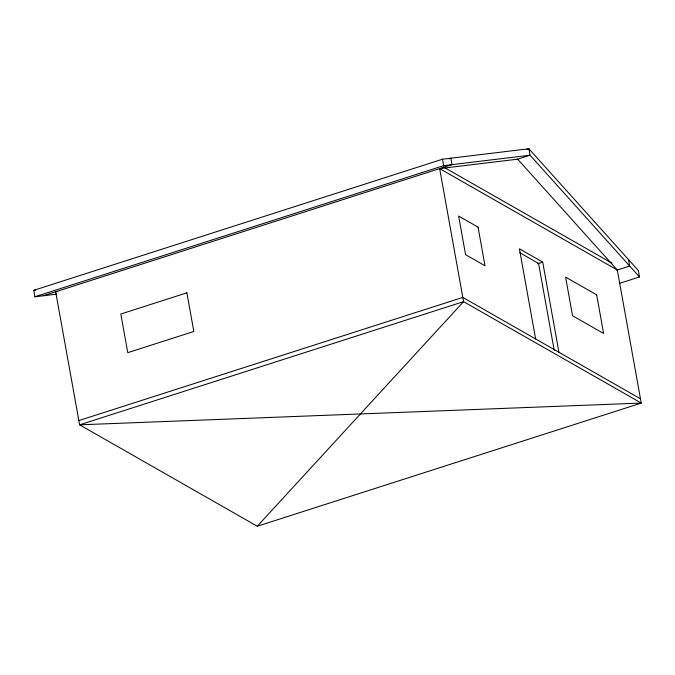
<?xml version="1.0" encoding="UTF-8"?>
<svg xmlns="http://www.w3.org/2000/svg" width="675" height="675" viewBox="0 0 675 675"><rect width="100%" height="100%" fill="white"/><g stroke="black" fill="none" stroke-linecap="round" stroke-linejoin="round"><path stroke-width="1.01" d="M257.276 526.238L463.582 301.649L439.644 168.607L517.658 159.173L617.313 270.025L641.25 403.068L257.276 526.238L79.616 424.828L55.671 291.786L57.755 291.532M56.81 294.123L34.906 296.772L33.75 290.334L442.496 159.207L528.879 148.762L638.339 270.515L639.503 276.952L619.464 283.382M448.867 158.836L450.875 158.195L452.031 164.632L43.284 295.76M34.906 296.772L443.652 165.653L530.044 155.199L639.503 276.952M526.88 149.403L528.879 148.762L530.044 155.199L516.021 159.697M537.401 263.815L542.708 262.111L558.934 352.266M78.848 420.576L462.814 297.405L640.482 398.815M616.672 270.228L629.699 266.051L628.543 259.613M33.75 290.334L35.615 290.107M443.458 166.97L611.972 263.157M439.644 168.607L617.313 270.025M542.708 262.111L519.413 248.813L535.629 338.968M519.767 252.695L538.583 263.436L554.242 350.485M442.496 159.207L443.652 165.653M186.874 292.832L120.817 314.027L127.769 352.662L193.826 331.476L186.874 292.832M463.582 301.649L79.616 424.828L641.25 403.068L463.582 301.649M478.052 227.129L458.629 216.042L465.581 254.677L485.004 265.764L478.052 227.129M596.666 294.832L565.591 277.096L572.543 315.74L603.61 333.467L596.666 294.832"/></g></svg>
